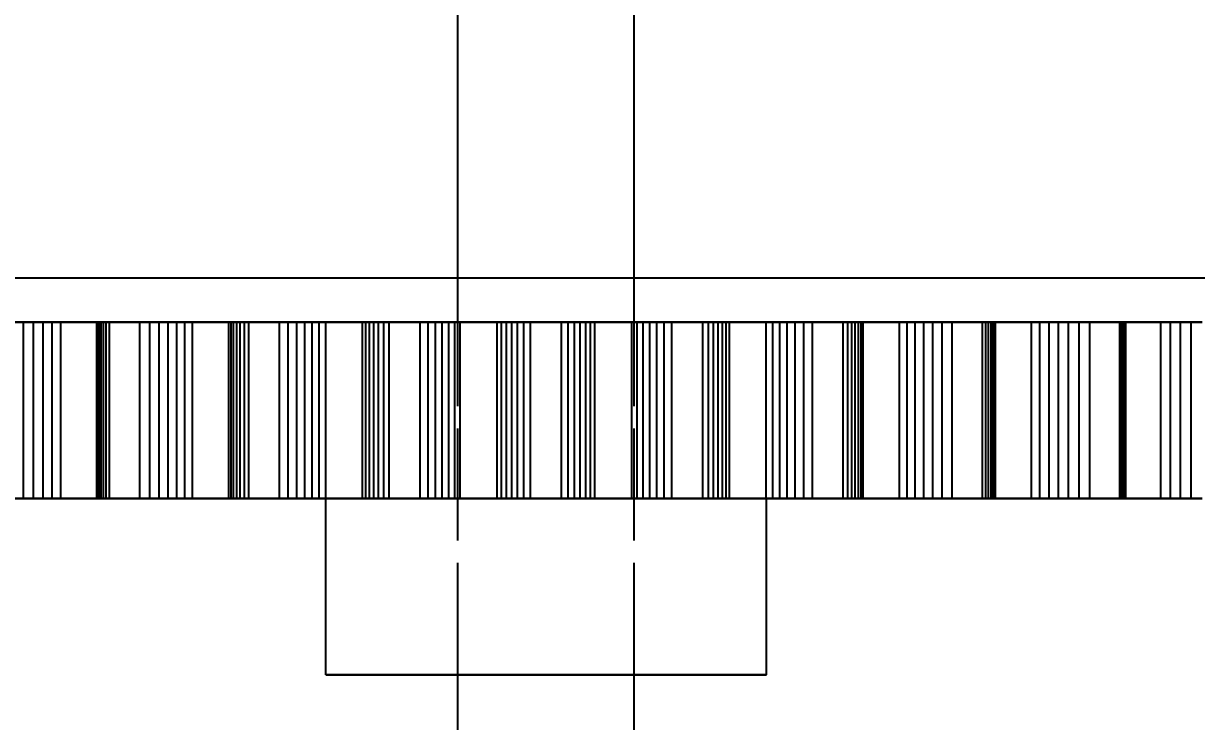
# Model space of a CAD drawing. Header units: millimetres. Extents: x -9 to 221, y -53 to 198.
# Drawn here: x 134.05 to 147.36, y -30.74 to -22.82 of the extents above; entities that cross this region are included whole.
import ezdxf

# ---------------------------------------------------------------- set-up
doc = ezdxf.new("R2010")
doc.units = ezdxf.units.MM
doc.linetypes.add('DASHED', pattern=[1.524, 1.27, -0.254])
for name, color, linetype in [('DIMS', 3, 'CONTINUOUS'), ('HIDDEN', 8, 'DASHED'), ('VISIBLE', 7, 'CONTINUOUS')]:
    doc.layers.add(name, color=color, linetype=linetype)
doc.styles.add('OpenSansCondensed-Light', font='OpenSansCondensed-Light.ttf')
doc.dimstyles.new('EZDXF', dxfattribs={"dimtxt": 0.25, "dimasz": 0.175, "dimexe": 0.375, "dimexo": 0.125, "dimgap": 0.1, "dimtad": 1, "dimlfac": 100, "dimzin": 12, "dimdsep": 46, "dimtxsty": 'OpenSansCondensed-Light', "dimblk": 'ARCHTICK', "dimcen": 2.5, "dimazin": 3, "dimtfac": 0.5, "dimtmove": 2, "dimatfit": 3})

# ---------------------------------------------------------------- blocks, each defined once
blk = doc.blocks.new('_ARCHTICK')
at = {"color": 0, "linetype": 'BYBLOCK', "const_width": 0.15}
blk.add_lwpolyline([(-0.5, -0.5), (0.5, 0.5)], dxfattribs=at)

msp = doc.modelspace()

# ---------------------------------------------------------------- linework, layer by layer
at = {"layer": 'HIDDEN'}
for points in [[(134.0455, -26.21), (133.92705, -26.21)], [(134.15911, -26.21), (134.0455, -26.21)], [(134.0455, -28.21), (134.0455, -26.21)], [(134.26764, -26.21), (134.15911, -26.21)], [(134.15911, -28.21), (134.15911, -26.21)], [(134.37079, -26.21), (134.26764, -26.21)], [(134.26764, -28.21), (134.26764, -26.21)], [(134.46817, -26.21), (134.37079, -26.21)], [(134.37079, -28.21), (134.37079, -26.21)], [(134.87651, -26.21), (134.46817, -26.21)], [(134.46817, -28.21), (134.46817, -26.21)], [(134.88721, -26.21), (134.87651, -26.21)], [(134.87651, -28.21), (134.87651, -26.21)], [(134.90379, -26.21), (134.88721, -26.21)], [(134.88721, -28.21), (134.88721, -26.21)], [(134.92586, -26.21), (134.90379, -26.21)], [(134.90379, -28.21), (134.90379, -26.21)], [(134.95314, -26.21), (134.92586, -26.21)], [(134.92586, -28.21), (134.92586, -26.21)], [(134.9854, -26.21), (134.95314, -26.21)], [(134.95314, -28.21), (134.95314, -26.21)], [(135.02245, -26.21), (134.9854, -26.21)], [(134.9854, -28.21), (134.9854, -26.21)], [(135.36688, -26.21), (135.02245, -26.21)], [(135.02245, -28.21), (135.02245, -26.21)], [(135.4789, -26.21), (135.36688, -26.21)], [(135.36688, -28.21), (135.36688, -26.21)], [(135.5862, -26.21), (135.4789, -26.21)], [(135.4789, -28.21), (135.4789, -26.21)], [(135.68858, -26.21), (135.5862, -26.21)], [(135.5862, -28.21), (135.5862, -26.21)], [(135.7858, -26.21), (135.68858, -26.21)], [(135.68858, -28.21), (135.68858, -26.21)], [(135.87754, -26.21), (135.7858, -26.21)], [(135.7858, -28.21), (135.7858, -26.21)], [(135.96341, -26.21), (135.87754, -26.21)], [(135.87754, -28.21), (135.87754, -26.21)], [(136.37734, -26.21), (135.96341, -26.21)], [(135.96341, -28.21), (135.96341, -26.21)], [(136.40102, -26.21), (136.37734, -26.21)], [(136.37734, -28.21), (136.37734, -26.21)], [(136.43065, -26.21), (136.40102, -26.21)], [(136.40102, -28.21), (136.40102, -26.21)], [(136.46583, -26.21), (136.43065, -26.21)], [(136.43065, -28.21), (136.43065, -26.21)], [(136.50627, -26.21), (136.46583, -26.21)], [(136.46583, -28.21), (136.46583, -26.21)], [(136.55173, -26.21), (136.50627, -26.21)], [(136.50627, -28.21), (136.50627, -26.21)], [(136.60203, -26.21), (136.55173, -26.21)], [(136.55173, -28.21), (136.55173, -26.21)], [(136.95037, -26.21), (136.60203, -26.21)], [(136.60203, -28.21), (136.60203, -26.21)], [(137.05083, -26.21), (136.95037, -26.21)], [(136.95037, -28.21), (136.95037, -26.21)], [(137.14651, -26.21), (137.05083, -26.21)], [(137.05083, -28.21), (137.05083, -26.21)], [(137.23721, -26.21), (137.14651, -26.21)], [(137.14651, -28.21), (137.14651, -26.21)], [(137.32267, -26.21), (137.23721, -26.21)], [(137.23721, -28.21), (137.23721, -26.21)], [(137.40259, -26.21), (137.32267, -26.21)], [(137.32267, -28.21), (137.32267, -26.21)], [(137.47657, -26.21), (137.40259, -26.21)], [(137.40259, -28.21), (137.40259, -26.21)], [(137.89424, -26.21), (137.47657, -26.21)], [(137.47657, -28.21), (137.47657, -26.21)], [(137.9308, -26.21), (137.89424, -26.21)], [(137.89424, -28.21), (137.89424, -26.21)], [(137.97334, -26.21), (137.9308, -26.21)], [(137.9308, -28.21), (137.9308, -26.21)], [(138.02147, -26.21), (137.97334, -26.21)], [(137.97334, -28.21), (137.97334, -26.21)], [(138.07489, -26.21), (138.02147, -26.21)], [(138.02147, -28.21), (138.02147, -26.21)], [(138.13335, -26.21), (138.07489, -26.21)], [(138.07489, -28.21), (138.07489, -26.21)], [(138.19668, -26.21), (138.13335, -26.21)], [(138.13335, -28.21), (138.13335, -26.21)], [(138.54736, -26.21), (138.19668, -26.21)], [(138.19668, -28.21), (138.19668, -26.21)], [(138.63582, -26.21), (138.54736, -26.21)], [(138.54736, -28.21), (138.54736, -26.21)], [(138.71946, -26.21), (138.63582, -26.21)], [(138.63582, -28.21), (138.63582, -26.21)], [(138.79806, -26.21), (138.71946, -26.21)], [(138.71946, -28.21), (138.71946, -26.21)], [(138.87138, -26.21), (138.79806, -26.21)], [(138.79806, -28.21), (138.79806, -26.21)], [(138.93913, -26.21), (138.87138, -26.21)], [(138.87138, -28.21), (138.87138, -26.21)], [(139.0009, -26.21), (138.93913, -26.21)], [(138.93913, -28.21), (138.93913, -26.21)], [(140.975, -26.21), (140.94325, -26.21), (140.91151, -26.21), (140.87976, -26.21), (140.84802, -26.21), (140.81627, -26.21), (140.78452, -26.21), (140.75278, -26.21), (140.72103, -26.21), (140.68929, -26.21), (140.65754, -26.21), (140.62579, -26.21), (140.59405, -26.21), (140.5623, -26.21), (140.53056, -26.21), (140.49881, -26.21), (140.46706, -26.21), (140.43532, -26.21), (140.40357, -26.21), (140.37183, -26.21), (140.34008, -26.21), (140.30833, -26.21), (140.27659, -26.21), (140.24484, -26.21), (140.2131, -26.21), (140.18135, -26.21), (140.1496, -26.21), (140.11786, -26.21), (140.08611, -26.21), (140.05437, -26.21), (140.02262, -26.21), (139.99087, -26.21), (139.95913, -26.21), (139.92738, -26.21), (139.89563, -26.21), (139.86389, -26.21), (139.83214, -26.21), (139.8004, -26.21), (139.76865, -26.21), (139.7369, -26.21), (139.70516, -26.21), (139.67341, -26.21), (139.64167, -26.21), (139.60992, -26.21), (139.57817, -26.21), (139.54643, -26.21), (139.51468, -26.21), (139.48294, -26.21), (139.45119, -26.21), (139.41944, -26.21), (139.3877, -26.21), (139.35595, -26.21), (139.32421, -26.21), (139.29246, -26.21), (139.26071, -26.21), (139.22897, -26.21), (139.19722, -26.21), (139.16548, -26.21), (139.13373, -26.21), (139.10198, -26.21), (139.07024, -26.21), (139.03849, -26.21), (139.00675, -26.21), (138.975, -26.21)], [(138.975, -26.21), (138.99087, -26.21), (139.00675, -26.21), (139.02262, -26.21), (139.03849, -26.21), (139.05437, -26.21), (139.07024, -26.21), (139.08611, -26.21), (139.10198, -26.21), (139.11786, -26.21), (139.13373, -26.21), (139.1496, -26.21), (139.16548, -26.21), (139.18135, -26.21), (139.19722, -26.21), (139.2131, -26.21), (139.22897, -26.21), (139.24484, -26.21), (139.26071, -26.21), (139.27659, -26.21), (139.29246, -26.21), (139.30833, -26.21), (139.32421, -26.21), (139.34008, -26.21), (139.35595, -26.21), (139.37183, -26.21), (139.3877, -26.21), (139.40357, -26.21), (139.41944, -26.21), (139.43532, -26.21), (139.45119, -26.21), (139.46706, -26.21), (139.48294, -26.21), (139.49881, -26.21), (139.51468, -26.21), (139.53056, -26.21), (139.54643, -26.21), (139.5623, -26.21), (139.57817, -26.21), (139.59405, -26.21), (139.60992, -26.21), (139.62579, -26.21), (139.64167, -26.21), (139.65754, -26.21), (139.67341, -26.21), (139.68929, -26.21), (139.70516, -26.21), (139.72103, -26.21), (139.7369, -26.21), (139.75278, -26.21), (139.76865, -26.21), (139.78452, -26.21), (139.8004, -26.21), (139.81627, -26.21), (139.83214, -26.21), (139.84802, -26.21), (139.86389, -26.21), (139.87976, -26.21), (139.89563, -26.21), (139.91151, -26.21), (139.92738, -26.21), (139.94325, -26.21), (139.95913, -26.21), (139.975, -26.21)], [(138.975, -30.21), (138.975, -26.21)], [(138.975, -30.21), (138.975, -26.21)], [(139.42043, -26.21), (139.0009, -26.21)], [(139.0009, -28.21), (139.0009, -26.21)], [(139.46971, -26.21), (139.42043, -26.21)], [(139.42043, -28.21), (139.42043, -26.21)], [(139.52498, -26.21), (139.46971, -26.21)], [(139.46971, -28.21), (139.46971, -26.21)], [(139.58584, -26.21), (139.52498, -26.21)], [(139.52498, -28.21), (139.52498, -26.21)], [(139.652, -26.21), (139.58584, -26.21)], [(139.58584, -28.21), (139.58584, -26.21)], [(139.7232, -26.21), (139.652, -26.21)], [(139.652, -28.21), (139.652, -26.21)], [(139.79927, -26.21), (139.7232, -26.21)], [(139.7232, -28.21), (139.7232, -26.21)], [(140.15073, -26.21), (139.79927, -26.21)], [(139.79927, -28.21), (139.79927, -26.21)], [(139.975, -26.21), (139.99087, -26.21), (140.00675, -26.21), (140.02262, -26.21), (140.03849, -26.21), (140.05437, -26.21), (140.07024, -26.21), (140.08611, -26.21), (140.10198, -26.21), (140.11786, -26.21), (140.13373, -26.21), (140.1496, -26.21), (140.16548, -26.21), (140.18135, -26.21), (140.19722, -26.21), (140.2131, -26.21), (140.22897, -26.21), (140.24484, -26.21), (140.26071, -26.21), (140.27659, -26.21), (140.29246, -26.21), (140.30833, -26.21), (140.32421, -26.21), (140.34008, -26.21), (140.35595, -26.21), (140.37183, -26.21), (140.3877, -26.21), (140.40357, -26.21), (140.41944, -26.21), (140.43532, -26.21), (140.45119, -26.21), (140.46706, -26.21), (140.48294, -26.21), (140.49881, -26.21), (140.51468, -26.21), (140.53056, -26.21), (140.54643, -26.21), (140.5623, -26.21), (140.57817, -26.21), (140.59405, -26.21), (140.60992, -26.21), (140.62579, -26.21), (140.64167, -26.21), (140.65754, -26.21), (140.67341, -26.21), (140.68929, -26.21), (140.70516, -26.21), (140.72103, -26.21), (140.7369, -26.21), (140.75278, -26.21), (140.76865, -26.21), (140.78452, -26.21), (140.8004, -26.21), (140.81627, -26.21), (140.83214, -26.21), (140.84802, -26.21), (140.86389, -26.21), (140.87976, -26.21), (140.89563, -26.21), (140.91151, -26.21), (140.92738, -26.21), (140.94325, -26.21), (140.95913, -26.21), (140.975, -26.21)], [(140.2268, -26.21), (140.15073, -26.21)], [(140.15073, -28.21), (140.15073, -26.21)], [(140.298, -26.21), (140.2268, -26.21)], [(140.2268, -28.21), (140.2268, -26.21)], [(140.36416, -26.21), (140.298, -26.21)], [(140.298, -28.21), (140.298, -26.21)], [(140.42502, -26.21), (140.36416, -26.21)], [(140.36416, -28.21), (140.36416, -26.21)], [(140.48029, -26.21), (140.42502, -26.21)], [(140.42502, -28.21), (140.42502, -26.21)], [(140.52957, -26.21), (140.48029, -26.21)], [(140.48029, -28.21), (140.48029, -26.21)], [(140.9491, -26.21), (140.52957, -26.21)], [(140.52957, -28.21), (140.52957, -26.21)], [(141.01087, -26.21), (140.9491, -26.21)], [(140.9491, -28.21), (140.9491, -26.21)], [(140.975, -30.21), (140.975, -26.21)], [(140.975, -30.21), (140.975, -26.21)], [(141.07862, -26.21), (141.01087, -26.21)], [(141.01087, -28.21), (141.01087, -26.21)], [(141.15194, -26.21), (141.07862, -26.21)], [(141.07862, -28.21), (141.07862, -26.21)], [(141.23054, -26.21), (141.15194, -26.21)], [(141.15194, -28.21), (141.15194, -26.21)], [(141.31418, -26.21), (141.23054, -26.21)], [(141.23054, -28.21), (141.23054, -26.21)], [(141.40264, -26.21), (141.31418, -26.21)], [(141.31418, -28.21), (141.31418, -26.21)], [(141.75332, -26.21), (141.40264, -26.21)], [(141.40264, -28.21), (141.40264, -26.21)], [(141.81665, -26.21), (141.75332, -26.21)], [(141.75332, -28.21), (141.75332, -26.21)], [(141.87511, -26.21), (141.81665, -26.21)], [(141.81665, -28.21), (141.81665, -26.21)], [(141.92853, -26.21), (141.87511, -26.21)], [(141.87511, -28.21), (141.87511, -26.21)], [(141.97666, -26.21), (141.92853, -26.21)], [(141.92853, -28.21), (141.92853, -26.21)], [(142.0192, -26.21), (141.97666, -26.21)], [(141.97666, -28.21), (141.97666, -26.21)], [(142.05576, -26.21), (142.0192, -26.21)], [(142.0192, -28.21), (142.0192, -26.21)], [(142.47343, -26.21), (142.05576, -26.21)], [(142.05576, -28.21), (142.05576, -26.21)], [(142.54741, -26.21), (142.47343, -26.21)], [(142.47343, -28.21), (142.47343, -26.21)], [(142.62733, -26.21), (142.54741, -26.21)], [(142.54741, -28.21), (142.54741, -26.21)], [(142.71279, -26.21), (142.62733, -26.21)], [(142.62733, -28.21), (142.62733, -26.21)], [(142.80349, -26.21), (142.71279, -26.21)], [(142.71279, -28.21), (142.71279, -26.21)], [(142.89917, -26.21), (142.80349, -26.21)], [(142.80349, -28.21), (142.80349, -26.21)], [(142.99963, -26.21), (142.89917, -26.21)], [(142.89917, -28.21), (142.89917, -26.21)], [(143.34797, -26.21), (142.99963, -26.21)], [(142.99963, -28.21), (142.99963, -26.21)], [(143.39827, -26.21), (143.34797, -26.21)], [(143.34797, -28.21), (143.34797, -26.21)], [(143.44373, -26.21), (143.39827, -26.21)], [(143.39827, -28.21), (143.39827, -26.21)], [(143.48417, -26.21), (143.44373, -26.21)], [(143.44373, -28.21), (143.44373, -26.21)], [(143.51935, -26.21), (143.48417, -26.21)], [(143.48417, -28.21), (143.48417, -26.21)], [(143.54898, -26.21), (143.51935, -26.21)], [(143.51935, -28.21), (143.51935, -26.21)], [(143.57266, -26.21), (143.54898, -26.21)], [(143.54898, -28.21), (143.54898, -26.21)], [(143.98659, -26.21), (143.57266, -26.21)], [(143.57266, -28.21), (143.57266, -26.21)], [(144.07246, -26.21), (143.98659, -26.21)], [(143.98659, -28.21), (143.98659, -26.21)], [(144.1642, -26.21), (144.07246, -26.21)], [(144.07246, -28.21), (144.07246, -26.21)], [(144.26142, -26.21), (144.1642, -26.21)], [(144.1642, -28.21), (144.1642, -26.21)], [(144.3638, -26.21), (144.26142, -26.21)], [(144.26142, -28.21), (144.26142, -26.21)], [(144.4711, -26.21), (144.3638, -26.21)], [(144.3638, -28.21), (144.3638, -26.21)], [(144.58312, -26.21), (144.4711, -26.21)], [(144.4711, -28.21), (144.4711, -26.21)], [(144.92755, -26.21), (144.58312, -26.21)], [(144.58312, -28.21), (144.58312, -26.21)], [(144.9646, -26.21), (144.92755, -26.21)], [(144.92755, -28.21), (144.92755, -26.21)], [(144.99686, -26.21), (144.9646, -26.21)], [(144.9646, -28.21), (144.9646, -26.21)], [(145.02414, -26.21), (144.99686, -26.21)], [(144.99686, -28.21), (144.99686, -26.21)], [(145.04621, -26.21), (145.02414, -26.21)], [(145.02414, -28.21), (145.02414, -26.21)], [(145.06279, -26.21), (145.04621, -26.21)], [(145.04621, -28.21), (145.04621, -26.21)], [(145.07349, -26.21), (145.06279, -26.21)], [(145.06279, -28.21), (145.06279, -26.21)], [(145.48183, -26.21), (145.07349, -26.21)], [(145.07349, -28.21), (145.07349, -26.21)], [(145.57921, -26.21), (145.48183, -26.21)], [(145.48183, -28.21), (145.48183, -26.21)], [(145.68236, -26.21), (145.57921, -26.21)], [(145.57921, -28.21), (145.57921, -26.21)], [(145.79089, -26.21), (145.68236, -26.21)], [(145.68236, -28.21), (145.68236, -26.21)], [(145.9045, -26.21), (145.79089, -26.21)], [(145.79089, -28.21), (145.79089, -26.21)], [(146.02295, -26.21), (145.9045, -26.21)], [(145.9045, -28.21), (145.9045, -26.21)], [(146.14603, -26.21), (146.02295, -26.21)], [(146.02295, -28.21), (146.02295, -26.21)], [(146.48501, -26.21), (146.14603, -26.21)], [(146.14603, -28.21), (146.14603, -26.21)], [(146.50865, -26.21), (146.48501, -26.21)], [(146.48501, -28.21), (146.48501, -26.21)], [(146.52756, -26.21), (146.50865, -26.21)], [(146.50865, -28.21), (146.50865, -26.21)], [(146.54156, -26.21), (146.52756, -26.21)], [(146.52756, -28.21), (146.52756, -26.21)], [(146.55043, -26.21), (146.54156, -26.21)], [(146.54156, -28.21), (146.54156, -26.21)], [(146.55388, -26.21), (146.55043, -26.21)], [(146.55043, -28.21), (146.55043, -26.21)], [(146.55388, -26.21), (146.55156, -26.21)], [(146.55156, -26.21), (146.55388, -26.21)], [(146.95248, -26.21), (146.55156, -26.21)], [(146.55156, -26.21), (146.55388, -26.21)], [(146.55156, -28.21), (146.55156, -26.21)], [(146.55156, -28.21), (146.55156, -26.21)], [(146.55388, -28.21), (146.55388, -26.21)], [(147.06092, -26.21), (146.95248, -26.21)], [(146.95248, -28.21), (146.95248, -26.21)], [(147.17502, -26.21), (147.06092, -26.21)], [(147.06092, -28.21), (147.06092, -26.21)], [(147.29439, -26.21), (147.17502, -26.21)], [(147.17502, -28.21), (147.17502, -26.21)], [(147.41873, -26.21), (147.29439, -26.21)], [(147.29439, -28.21), (147.29439, -26.21)], [(134.0455, -28.21), (133.92705, -28.21)], [(134.15911, -28.21), (134.0455, -28.21)], [(134.26764, -28.21), (134.15911, -28.21)], [(134.37079, -28.21), (134.26764, -28.21)], [(134.46817, -28.21), (134.37079, -28.21)], [(134.87651, -28.21), (134.46817, -28.21)], [(134.88721, -28.21), (134.87651, -28.21)], [(134.90379, -28.21), (134.88721, -28.21)], [(134.92586, -28.21), (134.90379, -28.21)], [(134.95314, -28.21), (134.92586, -28.21)], [(134.9854, -28.21), (134.95314, -28.21)], [(135.02245, -28.21), (134.9854, -28.21)], [(135.36688, -28.21), (135.02245, -28.21)], [(135.4789, -28.21), (135.36688, -28.21)], [(135.5862, -28.21), (135.4789, -28.21)], [(135.68858, -28.21), (135.5862, -28.21)], [(135.7858, -28.21), (135.68858, -28.21)], [(135.87754, -28.21), (135.7858, -28.21)], [(135.96341, -28.21), (135.87754, -28.21)], [(136.37734, -28.21), (135.96341, -28.21)], [(136.40102, -28.21), (136.37734, -28.21)], [(136.43065, -28.21), (136.40102, -28.21)], [(136.46583, -28.21), (136.43065, -28.21)], [(136.50627, -28.21), (136.46583, -28.21)], [(136.55173, -28.21), (136.50627, -28.21)], [(136.60203, -28.21), (136.55173, -28.21)], [(136.95037, -28.21), (136.60203, -28.21)], [(137.05083, -28.21), (136.95037, -28.21)], [(137.14651, -28.21), (137.05083, -28.21)], [(137.23721, -28.21), (137.14651, -28.21)], [(137.32267, -28.21), (137.23721, -28.21)], [(137.40259, -28.21), (137.32267, -28.21)], [(137.47657, -28.21), (137.40259, -28.21)], [(142.475, -28.21), (142.39563, -28.21), (142.31627, -28.21), (142.2369, -28.21), (142.15754, -28.21), (142.07817, -28.21), (141.99881, -28.21), (141.91944, -28.21), (141.84008, -28.21), (141.76071, -28.21), (141.68135, -28.21), (141.60198, -28.21), (141.52262, -28.21), (141.44325, -28.21), (141.36389, -28.21), (141.28452, -28.21), (141.20516, -28.21), (141.12579, -28.21), (141.04643, -28.21), (140.96706, -28.21), (140.8877, -28.21), (140.80833, -28.21), (140.72897, -28.21), (140.6496, -28.21), (140.57024, -28.21), (140.49087, -28.21), (140.41151, -28.21), (140.33214, -28.21), (140.25278, -28.21), (140.17341, -28.21), (140.09405, -28.21), (140.01468, -28.21), (139.93532, -28.21), (139.85595, -28.21), (139.77659, -28.21), (139.69722, -28.21), (139.61786, -28.21), (139.53849, -28.21), (139.45913, -28.21), (139.37976, -28.21), (139.3004, -28.21), (139.22103, -28.21), (139.14167, -28.21), (139.0623, -28.21), (138.98294, -28.21), (138.90357, -28.21), (138.82421, -28.21), (138.74484, -28.21), (138.66548, -28.21), (138.58611, -28.21), (138.50675, -28.21), (138.42738, -28.21), (138.34802, -28.21), (138.26865, -28.21), (138.18929, -28.21), (138.10992, -28.21), (138.03056, -28.21), (137.95119, -28.21), (137.87183, -28.21), (137.79246, -28.21), (137.7131, -28.21), (137.63373, -28.21), (137.55437, -28.21), (137.475, -28.21)], [(137.475, -28.21), (137.51468, -28.21), (137.55437, -28.21), (137.59405, -28.21), (137.63373, -28.21), (137.67341, -28.21), (137.7131, -28.21), (137.75278, -28.21), (137.79246, -28.21), (137.83214, -28.21), (137.87183, -28.21), (137.91151, -28.21), (137.95119, -28.21), (137.99087, -28.21), (138.03056, -28.21), (138.07024, -28.21), (138.10992, -28.21), (138.1496, -28.21), (138.18929, -28.21), (138.22897, -28.21), (138.26865, -28.21), (138.30833, -28.21), (138.34802, -28.21), (138.3877, -28.21), (138.42738, -28.21), (138.46706, -28.21), (138.50675, -28.21), (138.54643, -28.21), (138.58611, -28.21), (138.62579, -28.21), (138.66548, -28.21), (138.70516, -28.21), (138.74484, -28.21), (138.78452, -28.21), (138.82421, -28.21), (138.86389, -28.21), (138.90357, -28.21), (138.94325, -28.21), (138.98294, -28.21), (139.02262, -28.21), (139.0623, -28.21), (139.10198, -28.21), (139.14167, -28.21), (139.18135, -28.21), (139.22103, -28.21), (139.26071, -28.21), (139.3004, -28.21), (139.34008, -28.21), (139.37976, -28.21), (139.41944, -28.21), (139.45913, -28.21), (139.49881, -28.21), (139.53849, -28.21), (139.57817, -28.21), (139.61786, -28.21), (139.65754, -28.21), (139.69722, -28.21), (139.7369, -28.21), (139.77659, -28.21), (139.81627, -28.21), (139.85595, -28.21), (139.89563, -28.21), (139.93532, -28.21), (139.975, -28.21)], [(137.89424, -28.21), (137.47657, -28.21)], [(137.9308, -28.21), (137.89424, -28.21)], [(137.97334, -28.21), (137.9308, -28.21)], [(138.02147, -28.21), (137.97334, -28.21)], [(138.07489, -28.21), (138.02147, -28.21)], [(138.13335, -28.21), (138.07489, -28.21)], [(138.19668, -28.21), (138.13335, -28.21)], [(138.54736, -28.21), (138.19668, -28.21)], [(138.63582, -28.21), (138.54736, -28.21)], [(138.71946, -28.21), (138.63582, -28.21)], [(138.79806, -28.21), (138.71946, -28.21)], [(138.87138, -28.21), (138.79806, -28.21)], [(138.93913, -28.21), (138.87138, -28.21)], [(139.0009, -28.21), (138.93913, -28.21)], [(139.42043, -28.21), (139.0009, -28.21)], [(139.46971, -28.21), (139.42043, -28.21)], [(139.52498, -28.21), (139.46971, -28.21)], [(139.58584, -28.21), (139.52498, -28.21)], [(139.652, -28.21), (139.58584, -28.21)], [(139.7232, -28.21), (139.652, -28.21)], [(139.79927, -28.21), (139.7232, -28.21)], [(140.15073, -28.21), (139.79927, -28.21)], [(139.975, -28.21), (140.01468, -28.21), (140.05437, -28.21), (140.09405, -28.21), (140.13373, -28.21), (140.17341, -28.21), (140.2131, -28.21), (140.25278, -28.21), (140.29246, -28.21), (140.33214, -28.21), (140.37183, -28.21), (140.41151, -28.21), (140.45119, -28.21), (140.49087, -28.21), (140.53056, -28.21), (140.57024, -28.21), (140.60992, -28.21), (140.6496, -28.21), (140.68929, -28.21), (140.72897, -28.21), (140.76865, -28.21), (140.80833, -28.21), (140.84802, -28.21), (140.8877, -28.21), (140.92738, -28.21), (140.96706, -28.21), (141.00675, -28.21), (141.04643, -28.21), (141.08611, -28.21), (141.12579, -28.21), (141.16548, -28.21), (141.20516, -28.21), (141.24484, -28.21), (141.28452, -28.21), (141.32421, -28.21), (141.36389, -28.21), (141.40357, -28.21), (141.44325, -28.21), (141.48294, -28.21), (141.52262, -28.21), (141.5623, -28.21), (141.60198, -28.21), (141.64167, -28.21), (141.68135, -28.21), (141.72103, -28.21), (141.76071, -28.21), (141.8004, -28.21), (141.84008, -28.21), (141.87976, -28.21), (141.91944, -28.21), (141.95913, -28.21), (141.99881, -28.21), (142.03849, -28.21), (142.07817, -28.21), (142.11786, -28.21), (142.15754, -28.21), (142.19722, -28.21), (142.2369, -28.21), (142.27659, -28.21), (142.31627, -28.21), (142.35595, -28.21), (142.39563, -28.21), (142.43532, -28.21), (142.475, -28.21)], [(140.2268, -28.21), (140.15073, -28.21)], [(140.298, -28.21), (140.2268, -28.21)], [(140.36416, -28.21), (140.298, -28.21)], [(140.42502, -28.21), (140.36416, -28.21)], [(140.48029, -28.21), (140.42502, -28.21)], [(140.52957, -28.21), (140.48029, -28.21)], [(140.9491, -28.21), (140.52957, -28.21)], [(141.01087, -28.21), (140.9491, -28.21)], [(141.07862, -28.21), (141.01087, -28.21)], [(141.15194, -28.21), (141.07862, -28.21)], [(141.23054, -28.21), (141.15194, -28.21)], [(141.31418, -28.21), (141.23054, -28.21)], [(141.40264, -28.21), (141.31418, -28.21)], [(141.75332, -28.21), (141.40264, -28.21)], [(141.81665, -28.21), (141.75332, -28.21)], [(141.87511, -28.21), (141.81665, -28.21)], [(141.92853, -28.21), (141.87511, -28.21)], [(141.97666, -28.21), (141.92853, -28.21)], [(142.0192, -28.21), (141.97666, -28.21)], [(142.05576, -28.21), (142.0192, -28.21)], [(142.47343, -28.21), (142.05576, -28.21)], [(142.54741, -28.21), (142.47343, -28.21)], [(142.62733, -28.21), (142.54741, -28.21)], [(142.71279, -28.21), (142.62733, -28.21)], [(142.80349, -28.21), (142.71279, -28.21)], [(142.89917, -28.21), (142.80349, -28.21)], [(142.99963, -28.21), (142.89917, -28.21)], [(143.34797, -28.21), (142.99963, -28.21)], [(143.39827, -28.21), (143.34797, -28.21)], [(143.44373, -28.21), (143.39827, -28.21)], [(143.48417, -28.21), (143.44373, -28.21)], [(143.51935, -28.21), (143.48417, -28.21)], [(143.54898, -28.21), (143.51935, -28.21)], [(143.57266, -28.21), (143.54898, -28.21)], [(143.98659, -28.21), (143.57266, -28.21)], [(144.07246, -28.21), (143.98659, -28.21)], [(144.1642, -28.21), (144.07246, -28.21)], [(144.26142, -28.21), (144.1642, -28.21)], [(144.3638, -28.21), (144.26142, -28.21)], [(144.4711, -28.21), (144.3638, -28.21)], [(144.58312, -28.21), (144.4711, -28.21)], [(144.92755, -28.21), (144.58312, -28.21)], [(144.9646, -28.21), (144.92755, -28.21)], [(144.99686, -28.21), (144.9646, -28.21)], [(145.02414, -28.21), (144.99686, -28.21)], [(145.04621, -28.21), (145.02414, -28.21)], [(145.06279, -28.21), (145.04621, -28.21)], [(145.07349, -28.21), (145.06279, -28.21)], [(145.48183, -28.21), (145.07349, -28.21)], [(145.57921, -28.21), (145.48183, -28.21)], [(145.68236, -28.21), (145.57921, -28.21)], [(145.79089, -28.21), (145.68236, -28.21)], [(145.9045, -28.21), (145.79089, -28.21)], [(146.02295, -28.21), (145.9045, -28.21)], [(146.14603, -28.21), (146.02295, -28.21)], [(146.48501, -28.21), (146.14603, -28.21)], [(146.50865, -28.21), (146.48501, -28.21)], [(146.52756, -28.21), (146.50865, -28.21)], [(146.54156, -28.21), (146.52756, -28.21)], [(146.55043, -28.21), (146.54156, -28.21)], [(146.55388, -28.21), (146.55043, -28.21)], [(146.55388, -28.21), (146.55156, -28.21)], [(146.55156, -28.21), (146.55388, -28.21)], [(146.95248, -28.21), (146.55156, -28.21)], [(146.55156, -28.21), (146.55388, -28.21)], [(147.06092, -28.21), (146.95248, -28.21)], [(147.17502, -28.21), (147.06092, -28.21)], [(147.29439, -28.21), (147.17502, -28.21)], [(147.41873, -28.21), (147.29439, -28.21)], [(142.475, -30.21), (142.39563, -30.21), (142.31627, -30.21), (142.2369, -30.21), (142.15754, -30.21), (142.07817, -30.21), (141.99881, -30.21), (141.91944, -30.21), (141.84008, -30.21), (141.76071, -30.21), (141.68135, -30.21), (141.60198, -30.21), (141.52262, -30.21), (141.44325, -30.21), (141.36389, -30.21), (141.28452, -30.21), (141.20516, -30.21), (141.12579, -30.21), (141.04643, -30.21), (140.96706, -30.21), (140.8877, -30.21), (140.80833, -30.21), (140.72897, -30.21), (140.6496, -30.21), (140.57024, -30.21), (140.49087, -30.21), (140.41151, -30.21), (140.33214, -30.21), (140.25278, -30.21), (140.17341, -30.21), (140.09405, -30.21), (140.01468, -30.21), (139.93532, -30.21), (139.85595, -30.21), (139.77659, -30.21), (139.69722, -30.21), (139.61786, -30.21), (139.53849, -30.21), (139.45913, -30.21), (139.37976, -30.21), (139.3004, -30.21), (139.22103, -30.21), (139.14167, -30.21), (139.0623, -30.21), (138.98294, -30.21), (138.90357, -30.21), (138.82421, -30.21), (138.74484, -30.21), (138.66548, -30.21), (138.58611, -30.21), (138.50675, -30.21), (138.42738, -30.21), (138.34802, -30.21), (138.26865, -30.21), (138.18929, -30.21), (138.10992, -30.21), (138.03056, -30.21), (137.95119, -30.21), (137.87183, -30.21), (137.79246, -30.21), (137.7131, -30.21), (137.63373, -30.21), (137.55437, -30.21), (137.475, -30.21)], [(140.975, -30.21), (140.94325, -30.21), (140.91151, -30.21), (140.87976, -30.21), (140.84802, -30.21), (140.81627, -30.21), (140.78452, -30.21), (140.75278, -30.21), (140.72103, -30.21), (140.68929, -30.21), (140.65754, -30.21), (140.62579, -30.21), (140.59405, -30.21), (140.5623, -30.21), (140.53056, -30.21), (140.49881, -30.21), (140.46706, -30.21), (140.43532, -30.21), (140.40357, -30.21), (140.37183, -30.21), (140.34008, -30.21), (140.30833, -30.21), (140.27659, -30.21), (140.24484, -30.21), (140.2131, -30.21), (140.18135, -30.21), (140.1496, -30.21), (140.11786, -30.21), (140.08611, -30.21), (140.05437, -30.21), (140.02262, -30.21), (139.99087, -30.21), (139.95913, -30.21), (139.92738, -30.21), (139.89563, -30.21), (139.86389, -30.21), (139.83214, -30.21), (139.8004, -30.21), (139.76865, -30.21), (139.7369, -30.21), (139.70516, -30.21), (139.67341, -30.21), (139.64167, -30.21), (139.60992, -30.21), (139.57817, -30.21), (139.54643, -30.21), (139.51468, -30.21), (139.48294, -30.21), (139.45119, -30.21), (139.41944, -30.21), (139.3877, -30.21), (139.35595, -30.21), (139.32421, -30.21), (139.29246, -30.21), (139.26071, -30.21), (139.22897, -30.21), (139.19722, -30.21), (139.16548, -30.21), (139.13373, -30.21), (139.10198, -30.21), (139.07024, -30.21), (139.03849, -30.21), (139.00675, -30.21), (138.975, -30.21)], [(138.975, -30.21), (138.99087, -30.21), (139.00675, -30.21), (139.02262, -30.21), (139.03849, -30.21), (139.05437, -30.21), (139.07024, -30.21), (139.08611, -30.21), (139.10198, -30.21), (139.11786, -30.21), (139.13373, -30.21), (139.1496, -30.21), (139.16548, -30.21), (139.18135, -30.21), (139.19722, -30.21), (139.2131, -30.21), (139.22897, -30.21), (139.24484, -30.21), (139.26071, -30.21), (139.27659, -30.21), (139.29246, -30.21), (139.30833, -30.21), (139.32421, -30.21), (139.34008, -30.21), (139.35595, -30.21), (139.37183, -30.21), (139.3877, -30.21), (139.40357, -30.21), (139.41944, -30.21), (139.43532, -30.21), (139.45119, -30.21), (139.46706, -30.21), (139.48294, -30.21), (139.49881, -30.21), (139.51468, -30.21), (139.53056, -30.21), (139.54643, -30.21), (139.5623, -30.21), (139.57817, -30.21), (139.59405, -30.21), (139.60992, -30.21), (139.62579, -30.21), (139.64167, -30.21), (139.65754, -30.21), (139.67341, -30.21), (139.68929, -30.21), (139.70516, -30.21), (139.72103, -30.21), (139.7369, -30.21), (139.75278, -30.21), (139.76865, -30.21), (139.78452, -30.21), (139.8004, -30.21), (139.81627, -30.21), (139.83214, -30.21), (139.84802, -30.21), (139.86389, -30.21), (139.87976, -30.21), (139.89563, -30.21), (139.91151, -30.21), (139.92738, -30.21), (139.94325, -30.21), (139.95913, -30.21), (139.975, -30.21)], [(139.975, -30.21), (139.99087, -30.21), (140.00675, -30.21), (140.02262, -30.21), (140.03849, -30.21), (140.05437, -30.21), (140.07024, -30.21), (140.08611, -30.21), (140.10198, -30.21), (140.11786, -30.21), (140.13373, -30.21), (140.1496, -30.21), (140.16548, -30.21), (140.18135, -30.21), (140.19722, -30.21), (140.2131, -30.21), (140.22897, -30.21), (140.24484, -30.21), (140.26071, -30.21), (140.27659, -30.21), (140.29246, -30.21), (140.30833, -30.21), (140.32421, -30.21), (140.34008, -30.21), (140.35595, -30.21), (140.37183, -30.21), (140.3877, -30.21), (140.40357, -30.21), (140.41944, -30.21), (140.43532, -30.21), (140.45119, -30.21), (140.46706, -30.21), (140.48294, -30.21), (140.49881, -30.21), (140.51468, -30.21), (140.53056, -30.21), (140.54643, -30.21), (140.5623, -30.21), (140.57817, -30.21), (140.59405, -30.21), (140.60992, -30.21), (140.62579, -30.21), (140.64167, -30.21), (140.65754, -30.21), (140.67341, -30.21), (140.68929, -30.21), (140.70516, -30.21), (140.72103, -30.21), (140.7369, -30.21), (140.75278, -30.21), (140.76865, -30.21), (140.78452, -30.21), (140.8004, -30.21), (140.81627, -30.21), (140.83214, -30.21), (140.84802, -30.21), (140.86389, -30.21), (140.87976, -30.21), (140.89563, -30.21), (140.91151, -30.21), (140.92738, -30.21), (140.94325, -30.21), (140.95913, -30.21), (140.975, -30.21)]]:
    msp.add_lwpolyline(points, dxfattribs=at)
at = {"layer": 'VISIBLE'}
for points in [[(138.975, -26.21), (138.975, -22.31)], [(140.975, -26.21), (140.975, -22.31)], [(133.92705, -26.21), (134.0455, -26.21)], [(134.0455, -26.21), (134.15911, -26.21)], [(134.0455, -28.21), (134.0455, -26.21)], [(134.15911, -26.21), (134.26764, -26.21)], [(134.15911, -28.21), (134.15911, -26.21)], [(134.26764, -26.21), (134.37079, -26.21)], [(134.26764, -28.21), (134.26764, -26.21)], [(134.37079, -26.21), (134.46817, -26.21)], [(134.37079, -28.21), (134.37079, -26.21)], [(134.46817, -26.21), (134.87651, -26.21)], [(134.46817, -28.21), (134.46817, -26.21)], [(134.87651, -26.21), (134.88721, -26.21)], [(134.87651, -28.21), (134.87651, -26.21)], [(134.88721, -26.21), (134.90379, -26.21)], [(134.88721, -28.21), (134.88721, -26.21)], [(134.90379, -26.21), (134.92586, -26.21)], [(134.90379, -28.21), (134.90379, -26.21)], [(134.92586, -26.21), (134.95314, -26.21)], [(134.92586, -28.21), (134.92586, -26.21)], [(134.95314, -26.21), (134.9854, -26.21)], [(134.95314, -28.21), (134.95314, -26.21)], [(134.9854, -26.21), (135.02245, -26.21)], [(134.9854, -28.21), (134.9854, -26.21)], [(135.02245, -26.21), (135.36688, -26.21)], [(135.02245, -28.21), (135.02245, -26.21)], [(135.36688, -26.21), (135.4789, -26.21)], [(135.36688, -28.21), (135.36688, -26.21)], [(135.4789, -26.21), (135.5862, -26.21)], [(135.4789, -28.21), (135.4789, -26.21)], [(135.5862, -26.21), (135.68858, -26.21)], [(135.5862, -28.21), (135.5862, -26.21)], [(135.68858, -26.21), (135.7858, -26.21)], [(135.68858, -28.21), (135.68858, -26.21)], [(135.7858, -26.21), (135.87754, -26.21)], [(135.7858, -28.21), (135.7858, -26.21)], [(135.87754, -26.21), (135.96341, -26.21)], [(135.87754, -28.21), (135.87754, -26.21)], [(135.96341, -26.21), (136.37734, -26.21)], [(135.96341, -28.21), (135.96341, -26.21)], [(136.37734, -26.21), (136.40102, -26.21)], [(136.37734, -28.21), (136.37734, -26.21)], [(136.40102, -26.21), (136.43065, -26.21)], [(136.40102, -28.21), (136.40102, -26.21)], [(136.43065, -26.21), (136.46583, -26.21)], [(136.43065, -28.21), (136.43065, -26.21)], [(136.46583, -26.21), (136.50627, -26.21)], [(136.46583, -28.21), (136.46583, -26.21)], [(136.50627, -26.21), (136.55173, -26.21)], [(136.50627, -28.21), (136.50627, -26.21)], [(136.55173, -26.21), (136.60203, -26.21)], [(136.55173, -28.21), (136.55173, -26.21)], [(136.60203, -26.21), (136.95037, -26.21)], [(136.60203, -28.21), (136.60203, -26.21)], [(136.95037, -26.21), (137.05083, -26.21)], [(136.95037, -28.21), (136.95037, -26.21)], [(137.05083, -26.21), (137.14651, -26.21)], [(137.05083, -28.21), (137.05083, -26.21)], [(137.14651, -26.21), (137.23721, -26.21)], [(137.14651, -28.21), (137.14651, -26.21)], [(137.23721, -26.21), (137.32267, -26.21)], [(137.23721, -28.21), (137.23721, -26.21)], [(137.32267, -26.21), (137.40259, -26.21)], [(137.32267, -28.21), (137.32267, -26.21)], [(137.40259, -26.21), (137.47657, -26.21)], [(137.40259, -28.21), (137.40259, -26.21)], [(137.47657, -26.21), (137.89424, -26.21)], [(137.47657, -28.21), (137.47657, -26.21)], [(137.89424, -26.21), (137.9308, -26.21)], [(137.89424, -28.21), (137.89424, -26.21)], [(137.9308, -26.21), (137.97334, -26.21)], [(137.9308, -28.21), (137.9308, -26.21)], [(137.97334, -26.21), (138.02147, -26.21)], [(137.97334, -28.21), (137.97334, -26.21)], [(138.02147, -26.21), (138.07489, -26.21)], [(138.02147, -28.21), (138.02147, -26.21)], [(138.07489, -26.21), (138.13335, -26.21)], [(138.07489, -28.21), (138.07489, -26.21)], [(138.13335, -26.21), (138.19668, -26.21)], [(138.13335, -28.21), (138.13335, -26.21)], [(138.19668, -26.21), (138.54736, -26.21)], [(138.19668, -28.21), (138.19668, -26.21)], [(138.54736, -26.21), (138.63582, -26.21)], [(138.54736, -28.21), (138.54736, -26.21)], [(138.63582, -26.21), (138.71946, -26.21)], [(138.63582, -28.21), (138.63582, -26.21)], [(138.71946, -26.21), (138.79806, -26.21)], [(138.71946, -28.21), (138.71946, -26.21)], [(138.79806, -26.21), (138.87138, -26.21)], [(138.79806, -28.21), (138.79806, -26.21)], [(138.87138, -26.21), (138.93913, -26.21)], [(138.87138, -28.21), (138.87138, -26.21)], [(138.93913, -26.21), (139.0009, -26.21)], [(138.93913, -28.21), (138.93913, -26.21)], [(139.0009, -28.21), (139.0009, -26.21)], [(139.0009, -26.21), (139.42043, -26.21)], [(139.42043, -28.21), (139.42043, -26.21)], [(139.42043, -26.21), (139.46971, -26.21)], [(139.46971, -28.21), (139.46971, -26.21)], [(139.46971, -26.21), (139.52498, -26.21)], [(139.52498, -28.21), (139.52498, -26.21)], [(139.52498, -26.21), (139.58584, -26.21)], [(139.58584, -26.21), (139.652, -26.21)], [(139.58584, -28.21), (139.58584, -26.21)], [(139.652, -26.21), (139.7232, -26.21)], [(139.652, -28.21), (139.652, -26.21)], [(139.7232, -26.21), (139.79927, -26.21)], [(139.7232, -28.21), (139.7232, -26.21)], [(139.79927, -26.21), (140.15073, -26.21)], [(139.79927, -28.21), (139.79927, -26.21)], [(140.15073, -26.21), (140.2268, -26.21)], [(140.15073, -28.21), (140.15073, -26.21)], [(140.2268, -26.21), (140.298, -26.21)], [(140.2268, -28.21), (140.2268, -26.21)], [(140.298, -26.21), (140.36416, -26.21)], [(140.298, -28.21), (140.298, -26.21)], [(140.36416, -26.21), (140.42502, -26.21)], [(140.36416, -28.21), (140.36416, -26.21)], [(140.42502, -26.21), (140.48029, -26.21)], [(140.42502, -28.21), (140.42502, -26.21)], [(140.48029, -26.21), (140.52957, -26.21)], [(140.48029, -28.21), (140.48029, -26.21)], [(140.52957, -26.21), (140.9491, -26.21)], [(140.52957, -28.21), (140.52957, -26.21)], [(140.9491, -26.21), (141.01087, -26.21)], [(140.9491, -28.21), (140.9491, -26.21)], [(141.01087, -26.21), (141.07862, -26.21)], [(141.01087, -28.21), (141.01087, -26.21)], [(141.07862, -26.21), (141.15194, -26.21)], [(141.07862, -28.21), (141.07862, -26.21)], [(141.15194, -26.21), (141.23054, -26.21)], [(141.15194, -28.21), (141.15194, -26.21)], [(141.23054, -26.21), (141.31418, -26.21)], [(141.23054, -28.21), (141.23054, -26.21)], [(141.31418, -26.21), (141.40264, -26.21)], [(141.31418, -28.21), (141.31418, -26.21)], [(141.40264, -26.21), (141.75332, -26.21)], [(141.40264, -28.21), (141.40264, -26.21)], [(141.75332, -26.21), (141.81665, -26.21)], [(141.75332, -28.21), (141.75332, -26.21)], [(141.81665, -26.21), (141.87511, -26.21)], [(141.81665, -28.21), (141.81665, -26.21)], [(141.87511, -26.21), (141.92853, -26.21)], [(141.87511, -28.21), (141.87511, -26.21)], [(141.92853, -26.21), (141.97666, -26.21)], [(141.92853, -28.21), (141.92853, -26.21)], [(141.97666, -26.21), (142.0192, -26.21)], [(141.97666, -28.21), (141.97666, -26.21)], [(142.0192, -26.21), (142.05576, -26.21)], [(142.0192, -28.21), (142.0192, -26.21)], [(142.05576, -26.21), (142.47343, -26.21)], [(142.05576, -28.21), (142.05576, -26.21)], [(142.47343, -26.21), (142.54741, -26.21)], [(142.47343, -28.21), (142.47343, -26.21)], [(142.54741, -26.21), (142.62733, -26.21)], [(142.54741, -28.21), (142.54741, -26.21)], [(142.62733, -26.21), (142.71279, -26.21)], [(142.62733, -28.21), (142.62733, -26.21)], [(142.71279, -26.21), (142.80349, -26.21)], [(142.71279, -28.21), (142.71279, -26.21)], [(142.80349, -26.21), (142.89917, -26.21)], [(142.80349, -28.21), (142.80349, -26.21)], [(142.89917, -26.21), (142.99963, -26.21)], [(142.89917, -28.21), (142.89917, -26.21)], [(142.99963, -26.21), (143.34797, -26.21)], [(142.99963, -28.21), (142.99963, -26.21)], [(143.34797, -26.21), (143.39827, -26.21)], [(143.34797, -28.21), (143.34797, -26.21)], [(143.39827, -26.21), (143.44373, -26.21)], [(143.39827, -28.21), (143.39827, -26.21)], [(143.44373, -26.21), (143.48417, -26.21)], [(143.44373, -28.21), (143.44373, -26.21)], [(143.48417, -26.21), (143.51935, -26.21)], [(143.48417, -28.21), (143.48417, -26.21)], [(143.51935, -26.21), (143.54898, -26.21)], [(143.51935, -28.21), (143.51935, -26.21)], [(143.54898, -26.21), (143.57266, -26.21)], [(143.54898, -28.21), (143.54898, -26.21)], [(143.57266, -26.21), (143.98659, -26.21)], [(143.57266, -28.21), (143.57266, -26.21)], [(143.98659, -26.21), (144.07246, -26.21)], [(143.98659, -28.21), (143.98659, -26.21)], [(144.07246, -26.21), (144.1642, -26.21)], [(144.07246, -28.21), (144.07246, -26.21)], [(144.1642, -26.21), (144.26142, -26.21)], [(144.1642, -28.21), (144.1642, -26.21)], [(144.26142, -26.21), (144.3638, -26.21)], [(144.26142, -28.21), (144.26142, -26.21)], [(144.3638, -26.21), (144.4711, -26.21)], [(144.3638, -28.21), (144.3638, -26.21)], [(144.4711, -26.21), (144.58312, -26.21)], [(144.4711, -28.21), (144.4711, -26.21)], [(144.58312, -26.21), (144.92755, -26.21)], [(144.58312, -28.21), (144.58312, -26.21)], [(144.92755, -26.21), (144.9646, -26.21)], [(144.92755, -28.21), (144.92755, -26.21)], [(144.9646, -26.21), (144.99686, -26.21)], [(144.9646, -28.21), (144.9646, -26.21)], [(144.99686, -26.21), (145.02414, -26.21)], [(144.99686, -28.21), (144.99686, -26.21)], [(145.02414, -26.21), (145.04621, -26.21)], [(145.02414, -28.21), (145.02414, -26.21)], [(145.04621, -26.21), (145.06279, -26.21)], [(145.04621, -28.21), (145.04621, -26.21)], [(145.06279, -26.21), (145.07349, -26.21)], [(145.06279, -28.21), (145.06279, -26.21)], [(145.07349, -26.21), (145.48183, -26.21)], [(145.07349, -28.21), (145.07349, -26.21)], [(145.48183, -26.21), (145.57921, -26.21)], [(145.48183, -28.21), (145.48183, -26.21)], [(145.57921, -26.21), (145.68236, -26.21)], [(145.57921, -28.21), (145.57921, -26.21)], [(145.68236, -26.21), (145.79089, -26.21)], [(145.68236, -28.21), (145.68236, -26.21)], [(145.79089, -26.21), (145.9045, -26.21)], [(145.79089, -28.21), (145.79089, -26.21)], [(145.9045, -26.21), (146.02295, -26.21)], [(145.9045, -28.21), (145.9045, -26.21)], [(146.02295, -26.21), (146.14603, -26.21)], [(146.02295, -28.21), (146.02295, -26.21)], [(146.14603, -26.21), (146.48501, -26.21)], [(146.14603, -28.21), (146.14603, -26.21)], [(146.48501, -26.21), (146.50865, -26.21)], [(146.48501, -28.21), (146.48501, -26.21)], [(146.50865, -26.21), (146.52756, -26.21)], [(146.50865, -28.21), (146.50865, -26.21)], [(146.52756, -26.21), (146.54156, -26.21)], [(146.52756, -28.21), (146.52756, -26.21)], [(146.54156, -26.21), (146.55043, -26.21)], [(146.54156, -28.21), (146.54156, -26.21)], [(146.55043, -26.21), (146.55388, -26.21)], [(146.55043, -28.21), (146.55043, -26.21)], [(146.55388, -26.21), (146.95248, -26.21)], [(146.55388, -28.21), (146.55388, -26.21)], [(146.95248, -26.21), (147.06092, -26.21)], [(146.95248, -28.21), (146.95248, -26.21)], [(147.06092, -26.21), (147.17502, -26.21)], [(147.06092, -28.21), (147.06092, -26.21)], [(147.17502, -26.21), (147.29439, -26.21)], [(147.17502, -28.21), (147.17502, -26.21)], [(147.29439, -26.21), (147.41873, -26.21)], [(147.29439, -28.21), (147.29439, -26.21)], [(133.92705, -28.21), (134.0455, -28.21)], [(134.0455, -28.21), (134.15911, -28.21)], [(134.15911, -28.21), (134.26764, -28.21)], [(134.26764, -28.21), (134.37079, -28.21)], [(134.37079, -28.21), (134.46817, -28.21)], [(134.46817, -28.21), (134.87651, -28.21)], [(134.87651, -28.21), (134.88721, -28.21)], [(134.88721, -28.21), (134.90379, -28.21)], [(134.90379, -28.21), (134.92586, -28.21)], [(134.92586, -28.21), (134.95314, -28.21)], [(134.95314, -28.21), (134.9854, -28.21)], [(134.9854, -28.21), (135.02245, -28.21)], [(135.02245, -28.21), (135.36688, -28.21)], [(135.36688, -28.21), (135.4789, -28.21)], [(135.4789, -28.21), (135.5862, -28.21)], [(135.5862, -28.21), (135.68858, -28.21)], [(135.68858, -28.21), (135.7858, -28.21)], [(135.7858, -28.21), (135.87754, -28.21)], [(135.87754, -28.21), (135.96341, -28.21)], [(135.96341, -28.21), (136.37734, -28.21)], [(136.37734, -28.21), (136.40102, -28.21)], [(136.40102, -28.21), (136.43065, -28.21)], [(136.43065, -28.21), (136.46583, -28.21)], [(136.46583, -28.21), (136.50627, -28.21)], [(136.50627, -28.21), (136.55173, -28.21)], [(136.55173, -28.21), (136.60203, -28.21)], [(136.60203, -28.21), (136.95037, -28.21)], [(136.95037, -28.21), (137.05083, -28.21)], [(137.05083, -28.21), (137.14651, -28.21)], [(137.14651, -28.21), (137.23721, -28.21)], [(137.23721, -28.21), (137.32267, -28.21)], [(137.32267, -28.21), (137.40259, -28.21)], [(137.40259, -28.21), (137.47657, -28.21)], [(137.475, -30.21), (137.475, -28.21)], [(137.47657, -28.21), (137.89424, -28.21)], [(137.89424, -28.21), (137.9308, -28.21)], [(137.9308, -28.21), (137.97334, -28.21)], [(137.97334, -28.21), (138.02147, -28.21)], [(138.02147, -28.21), (138.07489, -28.21)], [(138.07489, -28.21), (138.13335, -28.21)], [(138.13335, -28.21), (138.19668, -28.21)], [(138.19668, -28.21), (138.54736, -28.21)], [(138.54736, -28.21), (138.63582, -28.21)], [(138.63582, -28.21), (138.71946, -28.21)], [(138.71946, -28.21), (138.79806, -28.21)], [(138.79806, -28.21), (138.87138, -28.21)], [(138.87138, -28.21), (138.93913, -28.21)], [(138.93913, -28.21), (139.0009, -28.21)], [(139.0009, -28.21), (139.42043, -28.21)], [(139.42043, -28.21), (139.46971, -28.21)], [(139.46971, -28.21), (139.52498, -28.21)], [(139.52498, -28.21), (139.58584, -28.21)], [(139.58584, -28.21), (139.652, -28.21)], [(139.652, -28.21), (139.7232, -28.21)], [(139.7232, -28.21), (139.79927, -28.21)], [(139.79927, -28.21), (140.15073, -28.21)], [(140.15073, -28.21), (140.2268, -28.21)], [(140.2268, -28.21), (140.298, -28.21)], [(140.298, -28.21), (140.36416, -28.21)], [(140.36416, -28.21), (140.42502, -28.21)], [(140.42502, -28.21), (140.48029, -28.21)], [(140.48029, -28.21), (140.52957, -28.21)], [(140.52957, -28.21), (140.9491, -28.21)], [(140.9491, -28.21), (141.01087, -28.21)], [(141.01087, -28.21), (141.07862, -28.21)], [(141.07862, -28.21), (141.15194, -28.21)], [(141.15194, -28.21), (141.23054, -28.21)], [(141.23054, -28.21), (141.31418, -28.21)], [(141.31418, -28.21), (141.40264, -28.21)], [(141.40264, -28.21), (141.75332, -28.21)], [(141.75332, -28.21), (141.81665, -28.21)], [(141.81665, -28.21), (141.87511, -28.21)], [(141.87511, -28.21), (141.92853, -28.21)], [(141.92853, -28.21), (141.97666, -28.21)], [(141.97666, -28.21), (142.0192, -28.21)], [(142.0192, -28.21), (142.05576, -28.21)], [(142.05576, -28.21), (142.47343, -28.21)], [(142.47343, -28.21), (142.54741, -28.21)], [(142.475, -30.21), (142.475, -28.21)], [(142.54741, -28.21), (142.62733, -28.21)], [(142.62733, -28.21), (142.71279, -28.21)], [(142.71279, -28.21), (142.80349, -28.21)], [(142.80349, -28.21), (142.89917, -28.21)], [(142.89917, -28.21), (142.99963, -28.21)], [(142.99963, -28.21), (143.34797, -28.21)], [(143.34797, -28.21), (143.39827, -28.21)], [(143.39827, -28.21), (143.44373, -28.21)], [(143.44373, -28.21), (143.48417, -28.21)], [(143.48417, -28.21), (143.51935, -28.21)], [(143.51935, -28.21), (143.54898, -28.21)], [(143.54898, -28.21), (143.57266, -28.21)], [(143.57266, -28.21), (143.98659, -28.21)], [(143.98659, -28.21), (144.07246, -28.21)], [(144.07246, -28.21), (144.1642, -28.21)], [(144.1642, -28.21), (144.26142, -28.21)], [(144.26142, -28.21), (144.3638, -28.21)], [(144.3638, -28.21), (144.4711, -28.21)], [(144.4711, -28.21), (144.58312, -28.21)], [(144.58312, -28.21), (144.92755, -28.21)], [(144.92755, -28.21), (144.9646, -28.21)], [(144.9646, -28.21), (144.99686, -28.21)], [(144.99686, -28.21), (145.02414, -28.21)], [(145.02414, -28.21), (145.04621, -28.21)], [(145.04621, -28.21), (145.06279, -28.21)], [(145.06279, -28.21), (145.07349, -28.21)], [(145.07349, -28.21), (145.48183, -28.21)], [(145.48183, -28.21), (145.57921, -28.21)], [(145.57921, -28.21), (145.68236, -28.21)], [(145.68236, -28.21), (145.79089, -28.21)], [(145.79089, -28.21), (145.9045, -28.21)], [(145.9045, -28.21), (146.02295, -28.21)], [(146.02295, -28.21), (146.14603, -28.21)], [(146.14603, -28.21), (146.48501, -28.21)], [(146.48501, -28.21), (146.50865, -28.21)], [(146.50865, -28.21), (146.52756, -28.21)], [(146.52756, -28.21), (146.54156, -28.21)], [(146.54156, -28.21), (146.55043, -28.21)], [(146.55043, -28.21), (146.55388, -28.21)], [(146.55388, -28.21), (146.95248, -28.21)], [(146.95248, -28.21), (147.06092, -28.21)], [(147.06092, -28.21), (147.17502, -28.21)], [(147.17502, -28.21), (147.29439, -28.21)], [(147.29439, -28.21), (147.41873, -28.21)], [(137.475, -30.21), (137.51468, -30.21), (137.55437, -30.21), (137.59405, -30.21), (137.63373, -30.21), (137.67341, -30.21), (137.7131, -30.21), (137.75278, -30.21), (137.79246, -30.21), (137.83214, -30.21), (137.87183, -30.21), (137.91151, -30.21), (137.95119, -30.21), (137.99087, -30.21), (138.03056, -30.21), (138.07024, -30.21), (138.10992, -30.21), (138.1496, -30.21), (138.18929, -30.21), (138.22897, -30.21), (138.26865, -30.21), (138.30833, -30.21), (138.34802, -30.21), (138.3877, -30.21), (138.42738, -30.21), (138.46706, -30.21), (138.50675, -30.21), (138.54643, -30.21), (138.58611, -30.21), (138.62579, -30.21), (138.66548, -30.21), (138.70516, -30.21), (138.74484, -30.21), (138.78452, -30.21), (138.82421, -30.21), (138.86389, -30.21), (138.90357, -30.21), (138.94325, -30.21), (138.98294, -30.21), (139.02262, -30.21), (139.0623, -30.21), (139.10198, -30.21), (139.14167, -30.21), (139.18135, -30.21), (139.22103, -30.21), (139.26071, -30.21), (139.3004, -30.21), (139.34008, -30.21), (139.37976, -30.21), (139.41944, -30.21), (139.45913, -30.21), (139.49881, -30.21), (139.53849, -30.21), (139.57817, -30.21), (139.61786, -30.21), (139.65754, -30.21), (139.69722, -30.21), (139.7369, -30.21), (139.77659, -30.21), (139.81627, -30.21), (139.85595, -30.21), (139.89563, -30.21), (139.93532, -30.21), (139.975, -30.21)], [(138.975, -46.11), (138.975, -30.21)], [(139.975, -30.21), (140.01468, -30.21), (140.05437, -30.21), (140.09405, -30.21), (140.13373, -30.21), (140.17341, -30.21), (140.2131, -30.21), (140.25278, -30.21), (140.29246, -30.21), (140.33214, -30.21), (140.37183, -30.21), (140.41151, -30.21), (140.45119, -30.21), (140.49087, -30.21), (140.53056, -30.21), (140.57024, -30.21), (140.60992, -30.21), (140.6496, -30.21), (140.68929, -30.21), (140.72897, -30.21), (140.76865, -30.21), (140.80833, -30.21), (140.84802, -30.21), (140.8877, -30.21), (140.92738, -30.21), (140.96706, -30.21), (141.00675, -30.21), (141.04643, -30.21), (141.08611, -30.21), (141.12579, -30.21), (141.16548, -30.21), (141.20516, -30.21), (141.24484, -30.21), (141.28452, -30.21), (141.32421, -30.21), (141.36389, -30.21), (141.40357, -30.21), (141.44325, -30.21), (141.48294, -30.21), (141.52262, -30.21), (141.5623, -30.21), (141.60198, -30.21), (141.64167, -30.21), (141.68135, -30.21), (141.72103, -30.21), (141.76071, -30.21), (141.8004, -30.21), (141.84008, -30.21), (141.87976, -30.21), (141.91944, -30.21), (141.95913, -30.21), (141.99881, -30.21), (142.03849, -30.21), (142.07817, -30.21), (142.11786, -30.21), (142.15754, -30.21), (142.19722, -30.21), (142.2369, -30.21), (142.27659, -30.21), (142.31627, -30.21), (142.35595, -30.21), (142.39563, -30.21), (142.43532, -30.21), (142.475, -30.21)], [(140.975, -46.11), (140.975, -30.21)]]:
    msp.add_lwpolyline(points, dxfattribs=at)

# ---------------------------------------------------------------- dimensions: what is measured, and where the dimension line sits
at = {"layer": 'DIMS'}
msp.add_linear_dim(base=(87.875, -25.71), p1=(150.225, -25.71), p2=(150.225, -21.71), angle=90, dimstyle='EZDXF', override={"dimtxt": 1.6, "dimasz": 1, "dimexe": 0.6, "dimexo": 0.5, "dimdec": 2}, dxfattribs=at).render()
msp.add_linear_dim(base=(93.875, -52.71), p1=(93.875, -21.71), p2=(201.375, -21.71), dimstyle='EZDXF', override={"dimtxt": 1.6, "dimasz": 1, "dimexe": 0.6, "dimexo": 0.5, "dimdec": 2}, dxfattribs=at).render()

doc.saveas('drawing.dxf')
